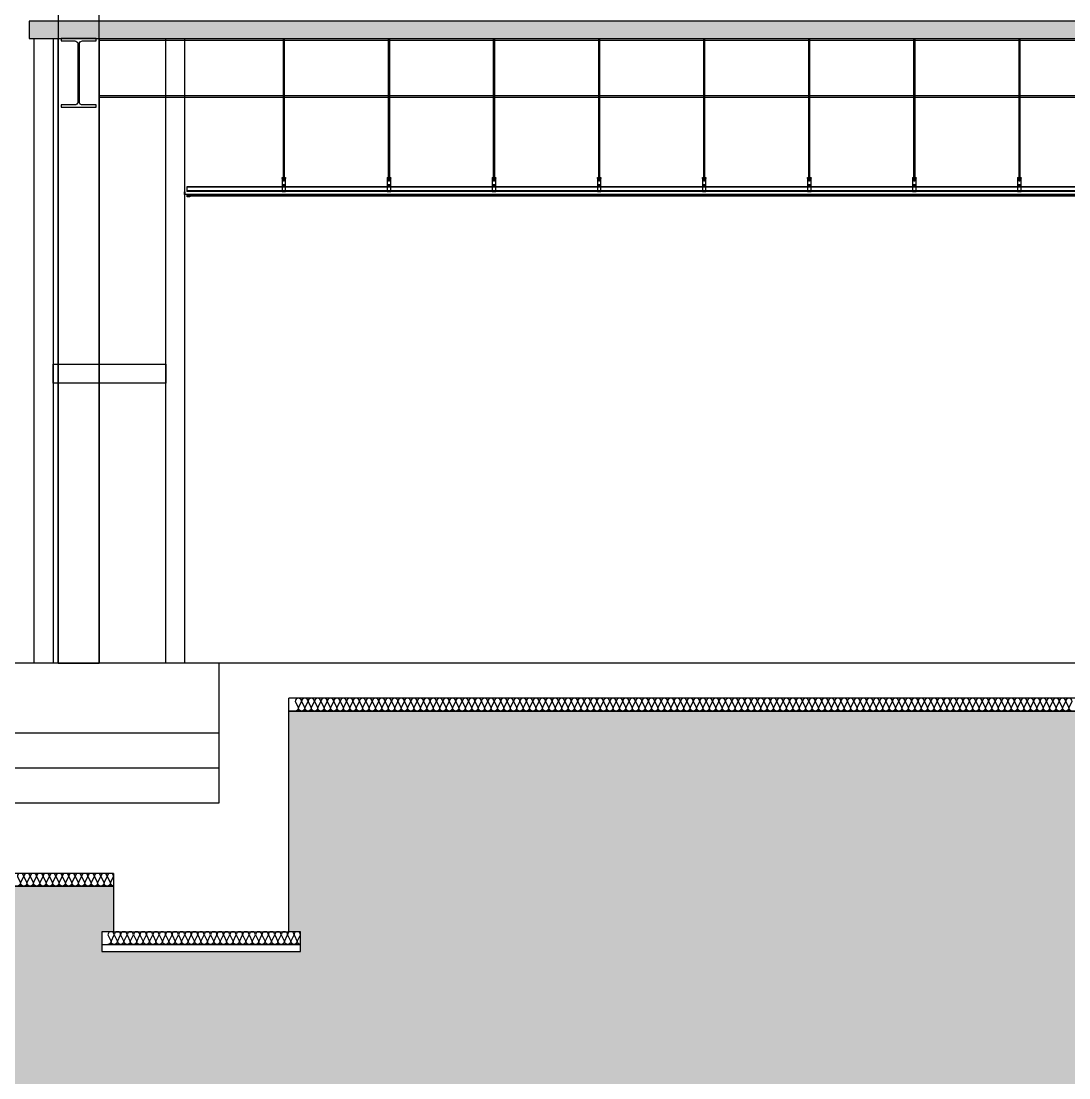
# Model space of a CAD drawing. Header units: millimetres. Extents: x 922366 to 1647943, y -534868 to 518781.
# Drawn here: x 1118545 to 1127520, y 432390 to 441442 of the extents above; entities that cross this region are included whole.
import ezdxf
from ezdxf.xclip import XClip

# ---------------------------------------------------------------- set-up
doc = ezdxf.new("R2010")
doc.units = ezdxf.units.MM
doc.header["$XCLIPFRAME"] = 0
doc.layers.get('Defpoints').update_dxf_attribs({"color": 137})
for name, color, linetype in [('XR-SECTION$0$0-S-col', 4, 'Continuous'), ('XR-SECTION$0$01하지철물', 8, 'Continuous'), ('XR-SECTION$0$09GIRDER', 2, 'Continuous'), ('XR-SECTION$0$3', 3, 'Continuous'), ('XR-SECTION$0$CEILING', 6, 'Continuous'), ('XR-SECTION$0$CON', 2, 'Continuous'), ('XR-SECTION$0$ELE-5', 5, 'Continuous'), ('XR-SECTION$0$FIN', 5, 'Continuous'), ('XR-SECTION$0$HAT-254', 254, 'Continuous'), ('XR-SECTION$0$S-253', 253, 'Continuous'), ('XR-SECTION$0$X-ER', 15, 'XR-SECTION$0$ER-X'), ('XR-SECTION$0$XR-sec$0$HAT-INS', 250, 'Continuous'), ('XR-SECTION$0$버림콘크리트', 6, 'Continuous')]:
    doc.layers.add(name, color=color, linetype=linetype)
doc.styles.add('XR-SECTION$0$Standard', font='malgun.ttf')
doc.linetypes.add('XR-SECTION$0$ER-X', pattern='A,10,-0.8,["X",XR-SECTION$0$Standard,S=0.6,R=0,X=-0.15,Y=-0.3],-0.8', length=11.6)

# ---------------------------------------------------------------- blocks, each defined once
blk = doc.blocks.new('*U258')
at = {"color": 252}
for p, q in [((326.1, 66), (10657.3, 66)), ((326.1, 63), (10657.3, 63)), ((326.1, 29), (10657.3, 29)), ((326.1, 26), (10657.3, 26)), ((3539.9, 84), (3509.9, 84)), ((3531.8, 72), (3518, 72)), ((3524.9, 78.2), (3524.9, 65.8)), ((4439.9, 84), (4409.9, 84)), ((4431.8, 72), (4418, 72)), ((4424.9, 78.2), (4424.9, 65.8)), ((5339.9, 84), (5309.9, 84)), ((5331.8, 72), (5318, 72)), ((5324.9, 78.2), (5324.9, 65.8)), ((6239.9, 84), (6209.9, 84)), ((6231.8, 72), (6218, 72)), ((6224.9, 78.2), (6224.9, 65.8)), ((7139.9, 84), (7109.9, 84)), ((7131.8, 72), (7118, 72)), ((7124.9, 78.2), (7124.9, 65.8)), ((8039.9, 84), (8009.9, 84)), ((8031.8, 72), (8018, 72)), ((8024.9, 78.2), (8024.9, 65.8)), ((8939.9, 84), (8909.9, 84)), ((8931.8, 72), (8918, 72)), ((8924.9, 78.2), (8924.9, 65.8)), ((9839.9, 84), (9809.9, 84)), ((9831.8, 72), (9818, 72)), ((9824.9, 78.2), (9824.9, 65.8)), ((10657.3, 66), (10657.3, 26)), ((10679.7, 11), (10667.9, 11)), ((336.1, -1), (10647.3, -1)), ((336.1, -8), (10647.3, -8)), ((336.1, -16), (10647.3, -16)), ((10647.3, -16), (10647.3, -1))]:
    blk.add_line(p, q, dxfattribs=at)
for points in [[(3521.5, 1334), (3521.5, 113.9), (3528.2, 113.9), (3528.2, 1334)], [(4421.5, 1334), (4421.5, 113.9), (4428.2, 113.9), (4428.2, 1334)], [(5321.5, 1334), (5321.5, 113.9), (5328.2, 113.9), (5328.2, 1334)], [(6221.5, 1334), (6221.5, 113.9), (6228.2, 113.9), (6228.2, 1334)], [(7121.5, 1334), (7121.5, 113.9), (7128.2, 113.9), (7128.2, 1334)], [(8021.5, 1334), (8021.5, 113.9), (8028.2, 113.9), (8028.2, 1334)], [(8921.5, 1334), (8921.5, 113.9), (8928.2, 113.9), (8928.2, 1334)], [(9821.5, 1334), (9821.5, 113.9), (9828.2, 113.9), (9828.2, 1334)], [(3539.9, 143), (3538.6, 145), (3511.2, 145), (3509.9, 143), (3509.9, 138), (3511.2, 136), (3538.6, 136), (3539.9, 138), (3509.9, 138)], [(3516.1, 136), (3516.1, 131), (3533.7, 131), (3533.7, 136)], [(4439.9, 143), (4438.6, 145), (4411.2, 145), (4409.9, 143), (4409.9, 138), (4411.2, 136), (4438.6, 136), (4439.9, 138), (4409.9, 138)], [(4416.1, 136), (4416.1, 131), (4433.7, 131), (4433.7, 136)], [(5339.9, 143), (5338.6, 145), (5311.2, 145), (5309.9, 143), (5309.9, 138), (5311.2, 136), (5338.6, 136), (5339.9, 138), (5309.9, 138)], [(5316.1, 136), (5316.1, 131), (5333.7, 131), (5333.7, 136)], [(6239.9, 143), (6238.6, 145), (6211.2, 145), (6209.9, 143), (6209.9, 138), (6211.2, 136), (6238.6, 136), (6239.9, 138), (6209.9, 138)], [(6216.1, 136), (6216.1, 131), (6233.7, 131), (6233.7, 136)], [(7139.9, 143), (7138.6, 145), (7111.2, 145), (7109.9, 143), (7109.9, 138), (7111.2, 136), (7138.6, 136), (7139.9, 138), (7109.9, 138)], [(7116.1, 136), (7116.1, 131), (7133.7, 131), (7133.7, 136)], [(8039.9, 143), (8038.6, 145), (8011.2, 145), (8009.9, 143), (8009.9, 138), (8011.2, 136), (8038.6, 136), (8039.9, 138), (8009.9, 138)], [(8016.1, 136), (8016.1, 131), (8033.7, 131), (8033.7, 136)], [(8939.9, 143), (8938.6, 145), (8911.2, 145), (8909.9, 143), (8909.9, 138), (8911.2, 136), (8938.6, 136), (8939.9, 138), (8909.9, 138)], [(8916.1, 136), (8916.1, 131), (8933.7, 131), (8933.7, 136)], [(9839.9, 143), (9838.6, 145), (9811.2, 145), (9809.9, 143), (9809.9, 138), (9811.2, 136), (9838.6, 136), (9839.9, 138), (9809.9, 138)], [(9816.1, 136), (9816.1, 131), (9833.7, 131), (9833.7, 136)]]:
    blk.add_lwpolyline(points, dxfattribs=at)
for points in [[(3509.9, 143), (3539.9, 143), (3539.9, 24), (3509.9, 24)], [(4409.9, 143), (4439.9, 143), (4439.9, 24), (4409.9, 24)], [(5309.9, 143), (5339.9, 143), (5339.9, 24), (5309.9, 24)], [(6209.9, 143), (6239.9, 143), (6239.9, 24), (6209.9, 24)], [(7109.9, 143), (7139.9, 143), (7139.9, 24), (7109.9, 24)], [(8009.9, 143), (8039.9, 143), (8039.9, 24), (8009.9, 24)], [(8909.9, 143), (8939.9, 143), (8939.9, 24), (8909.9, 24)], [(9809.9, 143), (9839.9, 143), (9839.9, 24), (9809.9, 24)], [(10650.3, -19), (10631.3, -19), (10631.3, -22), (10653.3, -22), (10653.3, 0), (10675.3, 0), (10675.3, 22), (10672.3, 22), (10672.3, 3), (10650.3, 3)]]:
    blk.add_lwpolyline(points, close=True, dxfattribs=at)
for centre, radius in [((3524.9, 72), 4.25), ((3524.9, 72), 3.25), ((4424.9, 72), 4.25), ((4424.9, 72), 3.25), ((5324.9, 72), 4.25), ((5324.9, 72), 3.25), ((6224.9, 72), 4.25), ((6224.9, 72), 3.25), ((7124.9, 72), 4.25), ((7124.9, 72), 3.25), ((8024.9, 72), 4.25), ((8024.9, 72), 3.25), ((8924.9, 72), 4.25), ((8924.9, 72), 3.25), ((9824.9, 72), 4.25), ((9824.9, 72), 3.25)]:
    blk.add_circle(centre, radius, dxfattribs=at)
blk = doc.blocks.new('*U313')
at = {"layer": 'XR-SECTION$0$XR-sec$0$HAT-INS', "color": 252}
for points in [[(0, 0, 0.414214), (0.25, 0.25), (0, 0.75, -1), (0.5, 0.75), (0.25, 0.25, 0.414214), (0.5, 0)], [(0.5, 0, 0.414214), (0.75, 0.25), (0.5, 0.75, -1), (1, 0.75), (0.75, 0.25, 0.414214), (1, 0)], [(1, 0, 0.414214), (1.25, 0.25), (1, 0.75, -1), (1.5, 0.75), (1.25, 0.25, 0.414214), (1.5, 0)], [(1.5, 0, 0.414214), (1.75, 0.25), (1.5, 0.75, -1), (2, 0.75), (1.75, 0.25, 0.414214), (2, 0)], [(2, 0, 0.414214), (2.25, 0.25), (2, 0.75, -1), (2.5, 0.75), (2.25, 0.25, 0.414214), (2.5, 0)], [(2.5, 0, 0.414214), (2.75, 0.25), (2.5, 0.75, -1), (3, 0.75), (2.75, 0.25, 0.414214), (3, 0)], [(3, 0, 0.414214), (3.25, 0.25), (3, 0.75, -1), (3.5, 0.75), (3.25, 0.25, 0.414214), (3.5, 0)], [(3.5, 0, 0.414214), (3.75, 0.25), (3.5, 0.75, -1), (4, 0.75), (3.75, 0.25, 0.414214), (4, 0)], [(4, 0, 0.414214), (4.25, 0.25), (4, 0.75, -1), (4.5, 0.75), (4.25, 0.25, 0.414214), (4.5, 0)], [(4.5, 0, 0.414214), (4.75, 0.25), (4.5, 0.75, -1), (5, 0.75), (4.75, 0.25, 0.414214), (5, 0)], [(5, 0, 0.414214), (5.25, 0.25), (5, 0.75, -1), (5.5, 0.75), (5.25, 0.25, 0.414214), (5.5, 0)], [(5.5, 0, 0.414214), (5.75, 0.25), (5.5, 0.75, -1), (6, 0.75), (5.75, 0.25, 0.414214), (6, 0)], [(6, 0, 0.414214), (6.25, 0.25), (6, 0.75, -1), (6.5, 0.75), (6.25, 0.25, 0.414214), (6.5, 0)], [(6.5, 0, 0.414214), (6.75, 0.25), (6.5, 0.75, -1), (7, 0.75), (6.75, 0.25, 0.414214), (7, 0)], [(7, 0, 0.414214), (7.25, 0.25), (7, 0.75, -1), (7.5, 0.75), (7.25, 0.25, 0.414214), (7.5, 0)]]:
    blk.add_lwpolyline(points, format="xyb", dxfattribs=at)
blk = doc.blocks.new('*U292')
at = {"layer": 'XR-SECTION$0$XR-sec$0$HAT-INS', "color": 252}
for points in [[(0, 0, 0.414214), (0.25, 0.25), (0, 0.75, -1), (0.5, 0.75), (0.25, 0.25, 0.414214), (0.5, 0)], [(0.5, 0, 0.414214), (0.75, 0.25), (0.5, 0.75, -1), (1, 0.75), (0.75, 0.25, 0.414214), (1, 0)], [(1, 0, 0.414214), (1.25, 0.25), (1, 0.75, -1), (1.5, 0.75), (1.25, 0.25, 0.414214), (1.5, 0)], [(1.5, 0, 0.414214), (1.75, 0.25), (1.5, 0.75, -1), (2, 0.75), (1.75, 0.25, 0.414214), (2, 0)], [(2, 0, 0.414214), (2.25, 0.25), (2, 0.75, -1), (2.5, 0.75), (2.25, 0.25, 0.414214), (2.5, 0)], [(2.5, 0, 0.414214), (2.75, 0.25), (2.5, 0.75, -1), (3, 0.75), (2.75, 0.25, 0.414214), (3, 0)], [(3, 0, 0.414214), (3.25, 0.25), (3, 0.75, -1), (3.5, 0.75), (3.25, 0.25, 0.414214), (3.5, 0)], [(3.5, 0, 0.414214), (3.75, 0.25), (3.5, 0.75, -1), (4, 0.75), (3.75, 0.25, 0.414214), (4, 0)], [(4, 0, 0.414214), (4.25, 0.25), (4, 0.75, -1), (4.5, 0.75), (4.25, 0.25, 0.414214), (4.5, 0)], [(4.5, 0, 0.414214), (4.75, 0.25), (4.5, 0.75, -1), (5, 0.75), (4.75, 0.25, 0.414214), (5, 0)], [(5, 0, 0.414214), (5.25, 0.25), (5, 0.75, -1), (5.5, 0.75), (5.25, 0.25, 0.414214), (5.5, 0)], [(5.5, 0, 0.414214), (5.75, 0.25), (5.5, 0.75, -1), (6, 0.75), (5.75, 0.25, 0.414214), (6, 0)], [(6, 0, 0.414214), (6.25, 0.25), (6, 0.75, -1), (6.5, 0.75), (6.25, 0.25, 0.414214), (6.5, 0)], [(6.5, 0, 0.414214), (6.75, 0.25), (6.5, 0.75, -1), (7, 0.75), (6.75, 0.25, 0.414214), (7, 0)], [(7, 0, 0.414214), (7.25, 0.25), (7, 0.75, -1), (7.5, 0.75), (7.25, 0.25, 0.414214), (7.5, 0)], [(7.5, 0, 0.414214), (7.75, 0.25), (7.5, 0.75, -1), (8, 0.75), (7.75, 0.25, 0.414214), (8, 0)], [(8, 0, 0.414214), (8.25, 0.25), (8, 0.75, -1), (8.5, 0.75), (8.25, 0.25, 0.414214), (8.5, 0)], [(8.5, 0, 0.414214), (8.75, 0.25), (8.5, 0.75, -1), (9, 0.75), (8.75, 0.25, 0.414214), (9, 0)], [(9, 0, 0.414214), (9.25, 0.25), (9, 0.75, -1), (9.5, 0.75), (9.25, 0.25, 0.414214), (9.5, 0)], [(9.5, 0, 0.414214), (9.75, 0.25), (9.5, 0.75, -1), (10, 0.75), (9.75, 0.25, 0.414214), (10, 0)], [(10, 0, 0.414214), (10.25, 0.25), (10, 0.75, -1), (10.5, 0.75), (10.25, 0.25, 0.414214), (10.5, 0)], [(10.5, 0, 0.414214), (10.75, 0.25), (10.5, 0.75, -1), (11, 0.75), (10.75, 0.25, 0.414214), (11, 0)], [(11, 0, 0.414214), (11.25, 0.25), (11, 0.75, -1), (11.5, 0.75), (11.25, 0.25, 0.414214), (11.5, 0)], [(11.5, 0, 0.414214), (11.75, 0.25), (11.5, 0.75, -1), (12, 0.75), (11.75, 0.25, 0.414214), (12, 0)], [(12, 0, 0.414214), (12.25, 0.25), (12, 0.75, -1), (12.5, 0.75), (12.25, 0.25, 0.414214), (12.5, 0)], [(12.5, 0, 0.414214), (12.75, 0.25), (12.5, 0.75, -1), (13, 0.75), (12.75, 0.25, 0.414214), (13, 0)], [(13, 0, 0.414214), (13.25, 0.25), (13, 0.75, -1), (13.5, 0.75), (13.25, 0.25, 0.414214), (13.5, 0)], [(13.5, 0, 0.414214), (13.75, 0.25), (13.5, 0.75, -1), (14, 0.75), (13.75, 0.25, 0.414214), (14, 0)], [(14, 0, 0.414214), (14.25, 0.25), (14, 0.75, -1), (14.5, 0.75), (14.25, 0.25, 0.414214), (14.5, 0)], [(14.5, 0, 0.414214), (14.75, 0.25), (14.5, 0.75, -1), (15, 0.75), (14.75, 0.25, 0.414214), (15, 0)]]:
    blk.add_lwpolyline(points, format="xyb", dxfattribs=at)
blk = doc.blocks.new('*U317')
at = {"layer": 'XR-SECTION$0$XR-sec$0$HAT-INS', "color": 252}
for points in [[(24, 0, 0.414214), (24.25, 0.25), (24, 0.75, -1), (24.5, 0.75), (24.25, 0.25, 0.414214), (24.5, 0)], [(24.5, 0, 0.414214), (24.75, 0.25), (24.5, 0.75, -1), (25, 0.75), (24.75, 0.25, 0.414214), (25, 0)], [(25, 0, 0.414214), (25.25, 0.25), (25, 0.75, -1), (25.5, 0.75), (25.25, 0.25, 0.414214), (25.5, 0)], [(25.5, 0, 0.414214), (25.75, 0.25), (25.5, 0.75, -1), (26, 0.75), (25.75, 0.25, 0.414214), (26, 0)], [(26, 0, 0.414214), (26.25, 0.25), (26, 0.75, -1), (26.5, 0.75), (26.25, 0.25, 0.414214), (26.5, 0)], [(26.5, 0, 0.414214), (26.75, 0.25), (26.5, 0.75, -1), (27, 0.75), (26.75, 0.25, 0.414214), (27, 0)], [(27, 0, 0.414214), (27.25, 0.25), (27, 0.75, -1), (27.5, 0.75), (27.25, 0.25, 0.414214), (27.5, 0)], [(27.5, 0, 0.414214), (27.75, 0.25), (27.5, 0.75, -1), (28, 0.75), (27.75, 0.25, 0.414214), (28, 0)], [(28, 0, 0.414214), (28.25, 0.25), (28, 0.75, -1), (28.5, 0.75), (28.25, 0.25, 0.414214), (28.5, 0)], [(28.5, 0, 0.414214), (28.75, 0.25), (28.5, 0.75, -1), (29, 0.75), (28.75, 0.25, 0.414214), (29, 0)], [(29, 0, 0.414214), (29.25, 0.25), (29, 0.75, -1), (29.5, 0.75), (29.25, 0.25, 0.414214), (29.5, 0)], [(29.5, 0, 0.414214), (29.75, 0.25), (29.5, 0.75, -1), (30, 0.75), (29.75, 0.25, 0.414214), (30, 0)], [(30, 0, 0.414214), (30.25, 0.25), (30, 0.75, -1), (30.5, 0.75), (30.25, 0.25, 0.414214), (30.5, 0)], [(30.5, 0, 0.414214), (30.75, 0.25), (30.5, 0.75, -1), (31, 0.75), (30.75, 0.25, 0.414214), (31, 0)], [(31, 0, 0.414214), (31.25, 0.25), (31, 0.75, -1), (31.5, 0.75), (31.25, 0.25, 0.414214), (31.5, 0)], [(31.5, 0, 0.414214), (31.75, 0.25), (31.5, 0.75, -1), (32, 0.75), (31.75, 0.25, 0.414214), (32, 0)], [(32, 0, 0.414214), (32.25, 0.25), (32, 0.75, -1), (32.5, 0.75), (32.25, 0.25, 0.414214), (32.5, 0)], [(32.5, 0, 0.414214), (32.75, 0.25), (32.5, 0.75, -1), (33, 0.75), (32.75, 0.25, 0.414214), (33, 0)], [(33, 0, 0.414214), (33.25, 0.25), (33, 0.75, -1), (33.5, 0.75), (33.25, 0.25, 0.414214), (33.5, 0)], [(33.5, 0, 0.414214), (33.75, 0.25), (33.5, 0.75, -1), (34, 0.75), (33.75, 0.25, 0.414214), (34, 0)], [(34, 0, 0.414214), (34.25, 0.25), (34, 0.75, -1), (34.5, 0.75), (34.25, 0.25, 0.414214), (34.5, 0)], [(34.5, 0, 0.414214), (34.75, 0.25), (34.5, 0.75, -1), (35, 0.75), (34.75, 0.25, 0.414214), (35, 0)], [(35, 0, 0.414214), (35.25, 0.25), (35, 0.75, -1), (35.5, 0.75), (35.25, 0.25, 0.414214), (35.5, 0)], [(35.5, 0, 0.414214), (35.75, 0.25), (35.5, 0.75, -1), (36, 0.75), (35.75, 0.25, 0.414214), (36, 0)], [(36, 0, 0.414214), (36.25, 0.25), (36, 0.75, -1), (36.5, 0.75), (36.25, 0.25, 0.414214), (36.5, 0)], [(36.5, 0, 0.414214), (36.75, 0.25), (36.5, 0.75, -1), (37, 0.75), (36.75, 0.25, 0.414214), (37, 0)], [(37, 0, 0.414214), (37.25, 0.25), (37, 0.75, -1), (37.5, 0.75), (37.25, 0.25, 0.414214), (37.5, 0)], [(37.5, 0, 0.414214), (37.75, 0.25), (37.5, 0.75, -1), (38, 0.75), (37.75, 0.25, 0.414214), (38, 0)], [(38, 0, 0.414214), (38.25, 0.25), (38, 0.75, -1), (38.5, 0.75), (38.25, 0.25, 0.414214), (38.5, 0)], [(38.5, 0, 0.414214), (38.75, 0.25), (38.5, 0.75, -1), (39, 0.75), (38.75, 0.25, 0.414214), (39, 0)], [(39, 0, 0.414214), (39.25, 0.25), (39, 0.75, -1), (39.5, 0.75), (39.25, 0.25, 0.414214), (39.5, 0)], [(39.5, 0, 0.414214), (39.75, 0.25), (39.5, 0.75, -1), (40, 0.75), (39.75, 0.25, 0.414214), (40, 0)], [(40, 0, 0.414214), (40.25, 0.25), (40, 0.75, -1), (40.5, 0.75), (40.25, 0.25, 0.414214), (40.5, 0)], [(40.5, 0, 0.414214), (40.75, 0.25), (40.5, 0.75, -1), (41, 0.75), (40.75, 0.25, 0.414214), (41, 0)], [(41, 0, 0.414214), (41.25, 0.25), (41, 0.75, -1), (41.5, 0.75), (41.25, 0.25, 0.414214), (41.5, 0)], [(41.5, 0, 0.414214), (41.75, 0.25), (41.5, 0.75, -1), (42, 0.75), (41.75, 0.25, 0.414214), (42, 0)], [(42, 0, 0.414214), (42.25, 0.25), (42, 0.75, -1), (42.5, 0.75), (42.25, 0.25, 0.414214), (42.5, 0)], [(42.5, 0, 0.414214), (42.75, 0.25), (42.5, 0.75, -1), (43, 0.75), (42.75, 0.25, 0.414214), (43, 0)], [(43, 0, 0.414214), (43.25, 0.25), (43, 0.75, -1), (43.5, 0.75), (43.25, 0.25, 0.414214), (43.5, 0)], [(43.5, 0, 0.414214), (43.75, 0.25), (43.5, 0.75, -1), (44, 0.75), (43.75, 0.25, 0.414214), (44, 0)], [(44, 0, 0.414214), (44.25, 0.25), (44, 0.75, -1), (44.5, 0.75), (44.25, 0.25, 0.414214), (44.5, 0)], [(44.5, 0, 0.414214), (44.75, 0.25), (44.5, 0.75, -1), (45, 0.75), (44.75, 0.25, 0.414214), (45, 0)], [(45, 0, 0.414214), (45.25, 0.25), (45, 0.75, -1), (45.5, 0.75), (45.25, 0.25, 0.414214), (45.5, 0)], [(45.5, 0, 0.414214), (45.75, 0.25), (45.5, 0.75, -1), (46, 0.75), (45.75, 0.25, 0.414214), (46, 0)], [(46, 0, 0.414214), (46.25, 0.25), (46, 0.75, -1), (46.5, 0.75), (46.25, 0.25, 0.414214), (46.5, 0)], [(46.5, 0, 0.414214), (46.75, 0.25), (46.5, 0.75, -1), (47, 0.75), (46.75, 0.25, 0.414214), (47, 0)], [(47, 0, 0.414214), (47.25, 0.25), (47, 0.75, -1), (47.5, 0.75), (47.25, 0.25, 0.414214), (47.5, 0)], [(47.5, 0, 0.414214), (47.75, 0.25), (47.5, 0.75, -1), (48, 0.75), (47.75, 0.25, 0.414214), (48, 0)], [(48, 0, 0.414214), (48.25, 0.25), (48, 0.75, -1), (48.5, 0.75), (48.25, 0.25, 0.414214), (48.5, 0)], [(48.5, 0, 0.414214), (48.75, 0.25), (48.5, 0.75, -1), (49, 0.75), (48.75, 0.25, 0.414214), (49, 0)], [(49, 0, 0.414214), (49.25, 0.25), (49, 0.75, -1), (49.5, 0.75), (49.25, 0.25, 0.414214), (49.5, 0)], [(49.5, 0, 0.414214), (49.75, 0.25), (49.5, 0.75, -1), (50, 0.75), (49.75, 0.25, 0.414214), (50, 0)], [(50, 0, 0.414214), (50.25, 0.25), (50, 0.75, -1), (50.5, 0.75), (50.25, 0.25, 0.414214), (50.5, 0)], [(50.5, 0, 0.414214), (50.75, 0.25), (50.5, 0.75, -1), (51, 0.75), (50.75, 0.25, 0.414214), (51, 0)], [(51, 0, 0.414214), (51.25, 0.25), (51, 0.75, -1), (51.5, 0.75), (51.25, 0.25, 0.414214), (51.5, 0)], [(51.5, 0, 0.414214), (51.75, 0.25), (51.5, 0.75, -1), (52, 0.75), (51.75, 0.25, 0.414214), (52, 0)], [(52, 0, 0.414214), (52.25, 0.25), (52, 0.75, -1), (52.5, 0.75), (52.25, 0.25, 0.414214), (52.5, 0)], [(52.5, 0, 0.414214), (52.75, 0.25), (52.5, 0.75, -1), (53, 0.75), (52.75, 0.25, 0.414214), (53, 0)], [(53, 0, 0.414214), (53.25, 0.25), (53, 0.75, -1), (53.5, 0.75), (53.25, 0.25, 0.414214), (53.5, 0)], [(53.5, 0, 0.414214), (53.75, 0.25), (53.5, 0.75, -1), (54, 0.75), (53.75, 0.25, 0.414214), (54, 0)], [(54, 0, 0.414214), (54.25, 0.25), (54, 0.75, -1), (54.5, 0.75), (54.25, 0.25, 0.414214), (54.5, 0)], [(54.5, 0, 0.414214), (54.75, 0.25), (54.5, 0.75, -1), (55, 0.75), (54.75, 0.25, 0.414214), (55, 0)], [(55, 0, 0.414214), (55.25, 0.25), (55, 0.75, -1), (55.5, 0.75), (55.25, 0.25, 0.414214), (55.5, 0)], [(55.5, 0, 0.414214), (55.75, 0.25), (55.5, 0.75, -1), (56, 0.75), (55.75, 0.25, 0.414214), (56, 0)], [(56, 0, 0.414214), (56.25, 0.25), (56, 0.75, -1), (56.5, 0.75), (56.25, 0.25, 0.414214), (56.5, 0)], [(56.5, 0, 0.414214), (56.75, 0.25), (56.5, 0.75, -1), (57, 0.75), (56.75, 0.25, 0.414214), (57, 0)], [(57, 0, 0.414214), (57.25, 0.25), (57, 0.75, -1), (57.5, 0.75), (57.25, 0.25, 0.414214), (57.5, 0)], [(57.5, 0, 0.414214), (57.75, 0.25), (57.5, 0.75, -1), (58, 0.75), (57.75, 0.25, 0.414214), (58, 0)], [(58, 0, 0.414214), (58.25, 0.25), (58, 0.75, -1), (58.5, 0.75), (58.25, 0.25, 0.414214), (58.5, 0)], [(58.5, 0, 0.414214), (58.75, 0.25), (58.5, 0.75, -1), (59, 0.75), (58.75, 0.25, 0.414214), (59, 0)], [(59, 0, 0.414214), (59.25, 0.25), (59, 0.75, -1), (59.5, 0.75), (59.25, 0.25, 0.414214), (59.5, 0)], [(59.5, 0, 0.414214), (59.75, 0.25), (59.5, 0.75, -1), (60, 0.75), (59.75, 0.25, 0.414214), (60, 0)], [(60, 0, 0.414214), (60.25, 0.25), (60, 0.75, -1), (60.5, 0.75), (60.25, 0.25, 0.414214), (60.5, 0)], [(60.5, 0, 0.414214), (60.75, 0.25), (60.5, 0.75, -1), (61, 0.75), (60.75, 0.25, 0.414214), (61, 0)], [(61, 0, 0.414214), (61.25, 0.25), (61, 0.75, -1), (61.5, 0.75), (61.25, 0.25, 0.414214), (61.5, 0)], [(61.5, 0, 0.414214), (61.75, 0.25), (61.5, 0.75, -1), (62, 0.75), (61.75, 0.25, 0.414214), (62, 0)], [(62, 0, 0.414214), (62.25, 0.25), (62, 0.75, -1), (62.5, 0.75), (62.25, 0.25, 0.414214), (62.5, 0)], [(62.5, 0, 0.414214), (62.75, 0.25), (62.5, 0.75, -1), (63, 0.75), (62.75, 0.25, 0.414214), (63, 0)], [(63, 0, 0.414214), (63.25, 0.25), (63, 0.75, -1), (63.5, 0.75), (63.25, 0.25, 0.414214), (63.5, 0)], [(63.5, 0, 0.414214), (63.75, 0.25), (63.5, 0.75, -1), (64, 0.75), (63.75, 0.25, 0.414214), (64, 0)], [(64, 0, 0.414214), (64.25, 0.25), (64, 0.75, -1), (64.5, 0.75), (64.25, 0.25, 0.414214), (64.5, 0)], [(64.5, 0, 0.414214), (64.75, 0.25), (64.5, 0.75, -1), (65, 0.75), (64.75, 0.25, 0.414214), (65, 0)], [(65, 0, 0.414214), (65.25, 0.25), (65, 0.75, -1), (65.5, 0.75), (65.25, 0.25, 0.414214), (65.5, 0)], [(65.5, 0, 0.414214), (65.75, 0.25), (65.5, 0.75, -1), (66, 0.75), (65.75, 0.25, 0.414214), (66, 0)], [(66, 0, 0.414214), (66.25, 0.25), (66, 0.75, -1), (66.5, 0.75), (66.25, 0.25, 0.414214), (66.5, 0)], [(66.5, 0, 0.414214), (66.75, 0.25), (66.5, 0.75, -1), (67, 0.75), (66.75, 0.25, 0.414214), (67, 0)], [(67, 0, 0.414214), (67.25, 0.25), (67, 0.75, -1), (67.5, 0.75), (67.25, 0.25, 0.414214), (67.5, 0)], [(67.5, 0, 0.414214), (67.75, 0.25), (67.5, 0.75, -1), (68, 0.75), (67.75, 0.25, 0.414214), (68, 0)], [(68, 0, 0.414214), (68.25, 0.25), (68, 0.75, -1), (68.5, 0.75), (68.25, 0.25, 0.414214), (68.5, 0)], [(68.5, 0, 0.414214), (68.75, 0.25), (68.5, 0.75, -1), (69, 0.75), (68.75, 0.25, 0.414214), (69, 0)], [(69, 0, 0.414214), (69.25, 0.25), (69, 0.75, -1), (69.5, 0.75), (69.25, 0.25, 0.414214), (69.5, 0)], [(69.5, 0, 0.414214), (69.75, 0.25), (69.5, 0.75, -1), (70, 0.75), (69.75, 0.25, 0.414214), (70, 0)], [(70, 0, 0.414214), (70.25, 0.25), (70, 0.75, -1), (70.5, 0.75), (70.25, 0.25, 0.414214), (70.5, 0)], [(70.5, 0, 0.414214), (70.75, 0.25), (70.5, 0.75, -1), (71, 0.75), (70.75, 0.25, 0.414214), (71, 0)], [(71, 0, 0.414214), (71.25, 0.25), (71, 0.75, -1), (71.5, 0.75), (71.25, 0.25, 0.414214), (71.5, 0)], [(71.5, 0, 0.414214), (71.75, 0.25), (71.5, 0.75, -1), (72, 0.75), (71.75, 0.25, 0.414214), (72, 0)], [(72, 0, 0.414214), (72.25, 0.25), (72, 0.75, -1), (72.5, 0.75), (72.25, 0.25, 0.414214), (72.5, 0)], [(72.5, 0, 0.414214), (72.75, 0.25), (72.5, 0.75, -1), (73, 0.75), (72.75, 0.25, 0.414214), (73, 0)], [(73, 0, 0.414214), (73.25, 0.25), (73, 0.75, -1), (73.5, 0.75), (73.25, 0.25, 0.414214), (73.5, 0)], [(73.5, 0, 0.414214), (73.75, 0.25), (73.5, 0.75, -1), (74, 0.75), (73.75, 0.25, 0.414214), (74, 0)], [(74, 0, 0.414214), (74.25, 0.25), (74, 0.75, -1), (74.5, 0.75), (74.25, 0.25, 0.414214), (74.5, 0)], [(74.5, 0, 0.414214), (74.75, 0.25), (74.5, 0.75, -1), (75, 0.75), (74.75, 0.25, 0.414214), (75, 0)], [(75, 0, 0.414214), (75.25, 0.25), (75, 0.75, -1), (75.5, 0.75), (75.25, 0.25, 0.414214), (75.5, 0)], [(75.5, 0, 0.414214), (75.75, 0.25), (75.5, 0.75, -1), (76, 0.75), (75.75, 0.25, 0.414214), (76, 0)], [(76, 0, 0.414214), (76.25, 0.25), (76, 0.75, -1), (76.5, 0.75), (76.25, 0.25, 0.414214), (76.5, 0)], [(76.5, 0, 0.414214), (76.75, 0.25), (76.5, 0.75, -1), (77, 0.75), (76.75, 0.25, 0.414214), (77, 0)], [(77, 0, 0.414214), (77.25, 0.25), (77, 0.75, -1), (77.5, 0.75), (77.25, 0.25, 0.414214), (77.5, 0)], [(77.5, 0, 0.414214), (77.75, 0.25), (77.5, 0.75, -1), (78, 0.75), (77.75, 0.25, 0.414214), (78, 0)], [(78, 0, 0.414214), (78.25, 0.25), (78, 0.75, -1), (78.5, 0.75), (78.25, 0.25, 0.414214), (78.5, 0)], [(78.5, 0, 0.414214), (78.75, 0.25), (78.5, 0.75, -1), (79, 0.75), (78.75, 0.25, 0.414214), (79, 0)], [(79, 0, 0.414214), (79.25, 0.25), (79, 0.75, -1), (79.5, 0.75), (79.25, 0.25, 0.414214), (79.5, 0)], [(79.5, 0, 0.414214), (79.75, 0.25), (79.5, 0.75, -1), (80, 0.75), (79.75, 0.25, 0.414214), (80, 0)], [(80, 0, 0.414214), (80.25, 0.25), (80, 0.75, -1), (80.5, 0.75), (80.25, 0.25, 0.414214), (80.5, 0)], [(80.5, 0, 0.414214), (80.75, 0.25), (80.5, 0.75, -1), (81, 0.75), (80.75, 0.25, 0.414214), (81, 0)], [(81, 0, 0.414214), (81.25, 0.25), (81, 0.75, -1), (81.5, 0.75), (81.25, 0.25, 0.414214), (81.5, 0)], [(81.5, 0, 0.414214), (81.75, 0.25), (81.5, 0.75, -1), (82, 0.75), (81.75, 0.25, 0.414214), (82, 0)], [(82, 0, 0.414214), (82.25, 0.25), (82, 0.75, -1), (82.5, 0.75), (82.25, 0.25, 0.414214), (82.5, 0)], [(82.5, 0, 0.414214), (82.75, 0.25), (82.5, 0.75, -1), (83, 0.75), (82.75, 0.25, 0.414214), (83, 0)], [(83, 0, 0.414214), (83.25, 0.25), (83, 0.75, -1), (83.5, 0.75), (83.25, 0.25, 0.414214), (83.5, 0)], [(83.5, 0, 0.414214), (83.75, 0.25), (83.5, 0.75, -1), (84, 0.75), (83.75, 0.25, 0.414214), (84, 0)], [(84, 0, 0.414214), (84.25, 0.25), (84, 0.75, -1), (84.5, 0.75), (84.25, 0.25, 0.414214), (84.5, 0)]]:
    blk.add_lwpolyline(points, format="xyb", dxfattribs=at)
blk = doc.blocks.new('XR-SECTION')
at = {"layer": 'XR-SECTION$0$HAT-254'}
h = blk.add_hatch(color=8, dxfattribs=at)
h.dxf.hatch_style = 1
h.paths.add_polyline_path([(222025, 79941.6), (222025, 79791.6), (252650, 79791.6), (252650, 79941.6)])
at = {"layer": 'XR-SECTION$0$S-253'}
h = blk.add_hatch(color=252, dxfattribs=at)
h.dxf.hatch_style = 1
edge = h.paths.add_edge_path()
edge.add_line((239450, 71381.6), (233499.999, 71381.6))
edge.add_line((233499.999, 71381.6), (233499.999, 71581.6))
edge.add_line((233499.999, 71581.6), (233499.999, 71641.6))
edge.add_line((233499.999, 71641.6), (233599.999, 71641.6))
edge.add_line((233599.999, 71641.6), (233599.999, 74031.6))
edge.add_line((233599.999, 74031.6), (224250, 74031.6))
edge.add_line((224250, 74031.6), (224250, 72141.6))
edge.add_line((224250, 72141.6), (224363.75, 72141.6))
edge.add_line((224363.75, 72141.6), (224350, 72114.1))
edge.add_line((224350, 72114.1), (224350, 71971.6))
edge.add_line((224350, 71971.6), (222650, 71971.6))
edge.add_line((222650, 71971.6), (222650, 72031.6))
edge.add_line((222650, 72031.6), (222650, 72141.6))
edge.add_line((222650, 72141.6), (222750, 72141.6))
edge.add_line((222750, 72141.6), (222750, 72531.6))
edge.add_line((222750, 72531.6), (210100, 72531.6))
edge.add_line((210100, 72531.6), (210100, 72141.6))
edge.add_line((210100, 72141.6), (210213.75, 72141.6))
edge.add_line((210213.75, 72141.6), (210200, 72114.1))
edge.add_line((210200, 72114.1), (210200, 71971.6))
edge.add_line((210200, 71971.6), (209000, 71971.6))
edge.add_line((209000, 71971.6), (209000, 72094.1))
edge.add_line((209000, 72094.1), (208976.25, 72141.6))
edge.add_line((208976.25, 72141.6), (209050, 72141.6))
edge.add_line((209050, 72141.6), (209050, 73941.6))
edge.add_line((209050, 73941.6), (209030, 73941.6))
edge.add_line((209030, 73941.6), (209030, 74041.6))
edge.add_line((209030, 74041.6), (198450, 74041.6))
edge.add_line((198450, 74041.6), (198450, 66441.6))
edge.add_line((198450, 66441.6), (279800, 66441.6))
edge.add_line((279800, 66441.6), (279800, 67942.469))
edge.add_line((279800, 67942.469), (278200, 67942.469))
edge.add_line((278200, 67942.469), (278200, 68002.469))
edge.add_line((278200, 68002.469), (278300, 68002.469))
edge.add_line((278300, 68002.469), (278300, 68702.469))
edge.add_line((278300, 68702.469), (278301.648, 68881.6))
edge.add_line((278301.648, 68881.6), (277745.878, 68881.6))
edge.add_line((277745.878, 68881.6), (277445.878, 69181.6))
edge.add_line((277445.878, 69181.6), (273583.339, 69181.6))
edge.add_line((273583.339, 69181.6), (273583.339, 68941.6))
edge.add_line((273583.339, 68941.6), (273683.339, 68941.6))
edge.add_line((273683.339, 68941.6), (273683.339, 68841.6))
edge.add_line((273683.339, 68841.6), (272583.339, 68841.6))
edge.add_line((272583.339, 68841.6), (272583.339, 68441.6))
edge.add_line((272583.339, 68441.6), (272183.339, 68441.6))
edge.add_line((272183.339, 68441.6), (272183.339, 68841.6))
edge.add_line((272183.339, 68841.6), (269483.339, 68841.6))
edge.add_line((269483.339, 68841.6), (269483.339, 68941.6))
edge.add_line((269483.339, 68941.6), (269583.339, 68941.6))
edge.add_line((269583.339, 68941.6), (269583.339, 69441.6))
edge.add_line((269583.339, 69441.6), (269668.821, 72053.56))
edge.add_arc((263053.669, -11019.194), 83335.723, 85.44709724, 86.02886037)
edge.add_line((268825, 72116.445), (268825, 70891.6))
edge.add_line((268825, 70891.6), (269400, 70891.6))
edge.add_line((269400, 70891.6), (269400, 70191.6))
edge.add_line((269400, 70191.6), (269500, 70191.6))
edge.add_line((269500, 70191.6), (269500, 70131.6))
edge.add_line((269500, 70131.6), (268900, 70131.6))
edge.add_line((268900, 70131.6), (268900, 68795.421))
edge.add_ellipse((268774.991, 68793.863), major_axis=(-125.03, 0), ratio=0.68851217, start_angle=538.9629596, end_angle=541.0370404, ccw=False)
edge.add_ellipse((268774.991, 68793.863), major_axis=(-125.03, 0), ratio=0.68851217, start_angle=361.6610025, end_angle=538.9629596, ccw=False)
edge.add_line((268650, 68718.506), (268650, 68791.063))
edge.add_ellipse((268525.066, 68793.863), major_axis=(125, 0), ratio=0.68867581, start_angle=180, end_angle=358.136352, ccw=False)
edge.add_line((268400, 68793.943), (268400, 70131.6))
edge.add_line((268400, 70131.6), (267800, 70131.6))
edge.add_line((267800, 70131.6), (267800, 70191.6))
edge.add_line((267800, 70191.6), (267900, 70191.6))
edge.add_line((267900, 70191.6), (267900, 70891.6))
edge.add_line((267900, 70891.6), (268475, 70891.6))
edge.add_line((268475, 70891.6), (268475, 72140.002))
edge.add_arc((263053.669, -11019.194), 83335.723, 86.27004036, 94.65534364)
edge.add_line((256290, 72041.6), (256290, 72191.6))
edge.add_line((256290, 72191.6), (254625, 72191.6))
edge.add_line((254625, 72191.6), (254625, 70891.6))
edge.add_line((254625, 70891.6), (255200, 70891.6))
edge.add_line((255200, 70891.6), (255200, 70191.6))
edge.add_line((255200, 70191.6), (255300, 70191.6))
edge.add_line((255300, 70191.6), (255300, 70131.6))
edge.add_line((255300, 70131.6), (254700, 70131.6))
edge.add_line((254700, 70131.6), (254700, 68795.421))
edge.add_ellipse((254574.991, 68793.863), major_axis=(-125.03, 0), ratio=0.68851217, start_angle=538.9629596, end_angle=541.0370404, ccw=False)
edge.add_ellipse((254574.991, 68793.863), major_axis=(-125.03, 0), ratio=0.68851217, start_angle=361.6610025, end_angle=538.9629596, ccw=False)
edge.add_line((254450, 68718.506), (254450, 68791.063))
edge.add_ellipse((254325.066, 68793.863), major_axis=(-125, 0), ratio=0.68867581, start_angle=0, end_angle=178.136352, ccw=False)
edge.add_line((254200, 68793.943), (254200, 70131.6))
edge.add_line((254200, 70131.6), (253600, 70131.6))
edge.add_line((253600, 70131.6), (253600, 70191.6))
edge.add_line((253600, 70191.6), (253700, 70191.6))
edge.add_line((253700, 70191.6), (253700, 70891.6))
edge.add_line((253700, 70891.6), (254275, 70891.6))
edge.add_line((254275, 70891.6), (254275, 72191.6))
edge.add_line((254275, 72191.6), (252870, 72191.6))
edge.add_line((252870, 72191.6), (252870, 72141.6))
edge.add_line((252870, 72141.6), (252855, 71891.6))
edge.add_line((252855, 71891.6), (253460, 71891.6))
edge.add_line((253460, 71891.6), (253460, 71391.6))
edge.add_line((253460, 71391.6), (253573.75, 71391.6))
edge.add_line((253573.75, 71391.6), (253560, 71364.1))
edge.add_line((253560, 71364.1), (253560, 71221.6))
edge.add_line((253560, 71221.6), (251357.5, 71221.6))
edge.add_line((251357.5, 71221.6), (251357.5, 71281.6))
edge.add_line((251357.5, 71281.6), (251357.5, 71391.6))
edge.add_line((251357.5, 71391.6), (251460, 71391.6))
edge.add_line((251460, 71391.6), (251460, 71891.6))
edge.add_line((251460, 71891.6), (252100, 71891.6))
edge.add_line((252100, 71891.6), (252100, 74031.6))
edge.add_line((252100, 74031.6), (239450, 74031.6))
edge.add_line((239450, 74031.6), (239450, 71641.6))
edge.add_line((239450, 71641.6), (239474.999, 71641.6))
edge.add_line((239474.999, 71641.6), (239474.999, 71581.6))
edge.add_line((239474.999, 71581.6), (239474.999, 71381.6))
edge.add_line((239474.999, 71381.6), (239450, 68888.267))
edge.add_line((239450, 68888.267), (239450, 71381.6))
h.paths.add_polyline_path([(203583.281, 73911.518), (203583.281, 74583.258), (203019.15, 74583.258), (203019.15, 73911.518)], flags=9)
at = {"layer": 'XR-SECTION$0$0-S-col', "color": 8}
for points in [[(222275, 74441.6), (222625, 74441.6), (222625, 85891.6), (222275, 85891.6)], [(222625, 74441.6), (222275, 74441.6), (222275, 79791.6), (222625, 79791.6)]]:
    blk.add_lwpolyline(points, close=True, dxfattribs=at)
at = {"layer": 'XR-SECTION$0$01하지철물', "color": 8}
for p, q in [((222625, 79778.6), (252275, 79778.6)), ((222625, 79304.6), (252275, 79304.6)), ((222625, 79291.6), (252275, 79291.6))]:
    blk.add_line(p, q, dxfattribs=at)
at = {"layer": 'XR-SECTION$0$09GIRDER', "color": 8, "flags": 128}
blk.add_lwpolyline([(222600, 79223.6), (222484, 79223.6, -0.41421356), (222456, 79251.6), (222456, 79743.6, -0.41421356), (222484, 79771.6), (222600, 79771.6), (222600, 79791.6), (222300, 79791.6), (222300, 79771.6), (222416, 79771.6, -0.41421356), (222444, 79743.6), (222444, 79251.6, -0.41421356), (222416, 79223.6), (222300, 79223.6), (222300, 79203.6), (222600, 79203.6), (222600, 79223.6)], format="xyb", dxfattribs=at)
at = {"layer": 'XR-SECTION$0$3', "color": 8}
blk.add_line((223650, 73841.6), (209700, 73841.6), dxfattribs=at)
at = {"layer": 'XR-SECTION$0$CON', "color": 8}
for p, q in [((222025, 79941.6), (222025, 79791.6)), ((252800, 74441.6), (223650, 74441.6)), ((233599.999, 74141.6), (224250, 74141.6)), ((223650, 73241.6), (209700, 73241.6)), ((222750, 72641.6), (210100, 72641.6))]:
    blk.add_line(p, q, dxfattribs=at)
for points in [[(222025, 79791.6), (252650, 79791.6), (252650, 79941.6), (222025, 79941.6)], [(223650, 74441.6), (223650, 73241.6)], [(222750, 72641.6), (222750, 72141.6), (224250, 72141.6), (224250, 74141.6)]]:
    blk.add_lwpolyline(points, dxfattribs=at)
at = {"layer": 'XR-SECTION$0$ELE-5', "color": 8}
for points in [[(222070.013, 79791.6), (222230.989, 79791.6), (222230.989, 74441.6), (222070.013, 74441.6)], [(223196.842, 79791.6), (223357.818, 79791.6), (223357.818, 74441.6), (223196.842, 74441.6)], [(222230.989, 76841.6), (222230.989, 77002.576), (223196.842, 77002.576), (223196.842, 76841.6)]]:
    blk.add_lwpolyline(points, close=True, dxfattribs=at)
at = {"layer": 'XR-SECTION$0$FIN', "color": 8}
blk.add_line((223650, 74441.6), (209700, 74441.6), dxfattribs=at)
at = {"layer": 'XR-SECTION$0$X-ER', "color": 8}
blk.add_line((223650, 73541.6), (209700, 73541.6), dxfattribs=at)
at = {"layer": 'XR-SECTION$0$버림콘크리트', "color": 8}
for p, q in [((233599.999, 74031.6), (224250, 74031.6)), ((222750, 72531.6), (210100, 72531.6)), ((222650, 72031.6), (224350, 72031.6))]:
    blk.add_line(p, q, dxfattribs=at)
blk.add_lwpolyline([(222750, 72141.6), (222650, 72141.6), (222650, 71971.6), (224350, 71971.6), (224350, 72141.6), (224250, 72141.6)], dxfattribs=at)
at = {"layer": 'XR-SECTION$0$CEILING', "color": 8, "lineweight": -3, "xscale": -1}
blk.add_blockref('*U258', (234033.135, 78457.6), dxfattribs=at)
at = {"layer": 'XR-SECTION$0$XR-sec$0$HAT-INS', "color": 8, "xscale": -110, "yscale": 110, "zscale": 110}
for name, p in [('*U317', (233599.999, 74031.6)), ('*U313', (222750, 72531.6)), ('*U292', (224350, 72031.6))]:
    blk.add_blockref(name, p, dxfattribs=at)

msp = doc.modelspace()

# ---------------------------------------------------------------- hatches: boundary and pattern name
h = msp.add_hatch(color=252)
h.dxf.hatch_style = 1
h.paths.add_polyline_path([(1150787.7, 431632.2), (1150187.7, 431632.2), (1150187.7, 431662.2), (1150187.7, 431692.2), (1150287.7, 432392.2), (1150862.7, 432392.2), (1150862.7, 433692.2), (1149457.7, 433692.2), (1149437.7, 433592.2), (1149437.7, 433392.2), (1150047.7, 433392.2), (1150047.7, 432892.2), (1150147.7, 432892.2), (1150147.7, 432722.2), (1147945.2, 432722.2), (1147945.2, 432892.2), (1148047.7, 433392.2), (1148687.7, 433392.2), (1148687.7, 435532.2), (1135937.7, 435532.2), (1135937.7, 433142.2), (1136062.7, 433142.2), (1136062.7, 432882.2), (1130087.7, 432882.2), (1130087.7, 433142.2), (1130187.7, 435532.2), (1120837.7, 435532.2), (1120837.7, 433642.2), (1120937.7, 433642.2), (1120937.7, 433472.2), (1119237.7, 433472.2), (1119237.7, 433642.2), (1119337.7, 434032.2), (1106687.7, 434032.2), (1106687.7, 433642.2), (1106787.7, 433642.2), (1106787.7, 433472.2), (1105587.7, 433472.2), (1105587.7, 433642.2), (1105617.7, 435542.2), (1101509.1, 435542.2), (1092876.6, 435842.2), (1070799.9, 435842.2), (1068255.3, 439542.2), (1050970.8, 439542.2), (1030382, 440742.2), (943237.3, 451125.2), (943237.3, 403208.9), (1508871.9, 403208.9), (1508871.9, 414928.3), (1407039.5, 422542.2), (1339451.6, 428542.2), (1315750.3, 428388.2), (1300400.2, 428977.2), (1283573.1, 429622.8), (1276737.7, 429885.1), (1240359.9, 431342.2), (1240359.9, 425638.4), (1174469.4, 425638.4), (1174469.4, 430111.5), (1165869.5, 430111.5), (1164987.7, 430111.5), (1164987.7, 431632.2), (1164387.7, 431632.2), (1164387.7, 431692.2), (1164487.7, 432392.2), (1165062.7, 432392.2), (1165062.7, 433542.2), (1152877.7, 433542.2), (1152877.7, 433692.2), (1151212.7, 433692.2), (1151212.7, 432392.2), (1151787.7, 432392.2), (1151787.7, 431692.2), (1151887.7, 431692.2), (1151887.7, 431632.2), (1151287.7, 431632.2), (1151287.7, 430296.1), (1150787.7, 430292.2)])

# ---------------------------------------------------------------- linework, layer by layer
at = {"layer": 'Defpoints'}
msp.add_lwpolyline([(1106687.7, 434032.2), (1119337.7, 434032.2), (1119337.7, 433642.2), (1119237.7, 433642.2), (1119237.7, 433472.2), (1120937.7, 433472.2), (1120937.7, 433614.7), (1120937.7, 433642.2), (1120837.7, 433642.2), (1120837.7, 435532.2), (1130187.7, 435532.2), (1130187.7, 433142.2), (1130137.7, 433142.2), (1130087.7, 433142.2), (1130087.7, 432882.2), (1136062.7, 432882.2), (1136062.7, 433142.2), (1135962.7, 433142.2), (1135937.7, 433142.2), (1135937.7, 435532.2), (1148687.7, 435532.2)], dxfattribs=at)

# ---------------------------------------------------------------- block references
at = {"color": 8}
ref = msp.add_blockref('XR-SECTION', (896587.7, 361500.6), dxfattribs=at)
XClip(ref).set_block_clipping_path([(196275.1863630491, 60324.3691893766), (356196.6508700596, 92929.3341539405)])

doc.saveas('drawing.dxf')
